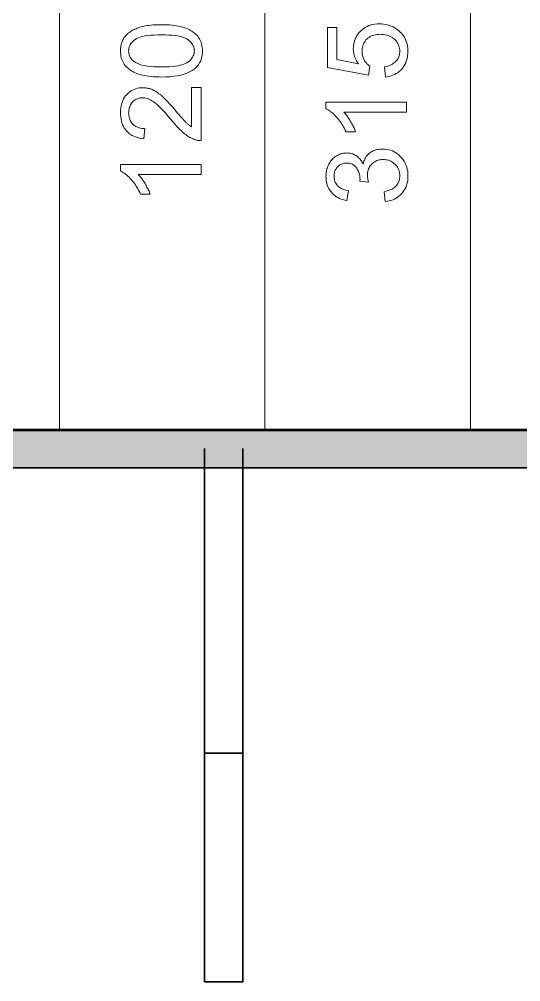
# Model space of a CAD drawing. Extents: x 23 to 417, y 3 to 294.
# Drawn here: x 217.45 to 223.7, y 3.35 to 15.36 of the extents above; entities that cross this region are included whole.
import ezdxf

# ---------------------------------------------------------------- set-up
doc = ezdxf.new("R2010")
doc.units = 0

msp = doc.modelspace()

# ---------------------------------------------------------------- linework, layer by layer
at = {"color": 7, "lineweight": 13}
for p, q in [((217.954, 10.222), (217.954, 50.222)), ((220.515, 10.222), (220.515, 50.222)), ((223.075, 10.222), (223.075, 50.222)), ((176.422, 10.222), (230.758, 10.222))]:
    msp.add_line(p, q, dxfattribs=at)
at = {"color": 7, "lineweight": 35}
for p, q in [((30.237, 10.238), (409.763, 10.238)), ((410.237, 9.762), (29.763, 9.762))]:
    msp.add_line(p, q, dxfattribs=at)
at = {"color": 7, "lineweight": 35, "ltscale": 0.16625}
for p, q in [((219.762, 3.35), (219.762, 10)), ((220.238, 10), (220.238, 3.35))]:
    msp.add_line(p, q, dxfattribs=at)
at = {"color": 7, "lineweight": 35, "ltscale": 0.095}
for p, q in [((219.762, 6.2), (219.762, 10)), ((220.238, 10), (220.238, 6.2))]:
    msp.add_line(p, q, dxfattribs=at)
at = {"color": 7, "lineweight": 35, "ltscale": 0.011875}
for p, q in [((220.238, 6.2), (219.762, 6.2)), ((220.238, 3.35), (219.762, 3.35))]:
    msp.add_line(p, q, dxfattribs=at)
at = {"color": 7, "lineweight": 13}
for points in [[(219.226, 14.635), (219.191, 14.636), (219.157, 14.637), (219.125, 14.638), (219.095, 14.641), (219.065, 14.644), (219.038, 14.648), (219.011, 14.653), (218.986, 14.658), (218.962, 14.665), (218.94, 14.672), (218.919, 14.679), (218.899, 14.688), (218.88, 14.697), (218.861, 14.707), (218.844, 14.717), (218.828, 14.728), (218.813, 14.74), (218.799, 14.753), (218.785, 14.766), (218.773, 14.78), (218.762, 14.795), (218.752, 14.81), (218.743, 14.827), (218.736, 14.844), (218.729, 14.861), (218.724, 14.88), (218.72, 14.899), (218.717, 14.919), (218.715, 14.94), (218.715, 14.961), (218.715, 14.977), (218.716, 14.993), (218.718, 15.008), (218.72, 15.022), (218.723, 15.037), (218.726, 15.051), (218.73, 15.064), (218.735, 15.077), (218.741, 15.09), (218.747, 15.102), (218.754, 15.114), (218.761, 15.126), (218.769, 15.137), (218.777, 15.148), (218.787, 15.158), (218.796, 15.168), (218.806, 15.177), (218.817, 15.186), (218.829, 15.195), (218.84, 15.203), (218.853, 15.21), (218.866, 15.218), (218.879, 15.225), (218.894, 15.232), (218.908, 15.238), (218.923, 15.244), (218.939, 15.25), (218.955, 15.255), (218.972, 15.26), (218.989, 15.265), (219.007, 15.269), (219.027, 15.273), (219.047, 15.276), (219.069, 15.279), (219.092, 15.282), (219.116, 15.284), (219.142, 15.285), (219.168, 15.286), (219.196, 15.287), (219.226, 15.287), (219.26, 15.287), (219.293, 15.286), (219.325, 15.284), (219.355, 15.281), (219.385, 15.278), (219.412, 15.274), (219.439, 15.27), (219.464, 15.264), (219.487, 15.258), (219.51, 15.251), (219.531, 15.244), (219.551, 15.235), (219.57, 15.226), (219.588, 15.216), (219.605, 15.206), (219.622, 15.195), (219.637, 15.183), (219.651, 15.17), (219.664, 15.157), (219.677, 15.143), (219.688, 15.128), (219.698, 15.113), (219.707, 15.096), (219.715, 15.079), (219.721, 15.062), (219.726, 15.043), (219.73, 15.024), (219.733, 15.004), (219.735, 14.983), (219.736, 14.961), (219.735, 14.933), (219.732, 14.906), (219.726, 14.88), (219.719, 14.855), (219.71, 14.832), (219.698, 14.81), (219.685, 14.789), (219.669, 14.77), (219.652, 14.751), (219.632, 14.734), (219.606, 14.715), (219.576, 14.698), (219.543, 14.684), (219.507, 14.671), (219.468, 14.66), (219.426, 14.651), (219.38, 14.644), (219.332, 14.639), (219.28, 14.636)], [(222.017, 14.635), (222.007, 14.764), (222.025, 14.767), (222.042, 14.771), (222.059, 14.776), (222.074, 14.782), (222.089, 14.788), (222.103, 14.795), (222.115, 14.803), (222.127, 14.811), (222.138, 14.821), (222.148, 14.831), (222.157, 14.841), (222.165, 14.852), (222.172, 14.864), (222.178, 14.876), (222.184, 14.888), (222.188, 14.901), (222.191, 14.914), (222.194, 14.928), (222.195, 14.942), (222.195, 14.956), (222.195, 14.974), (222.193, 14.991), (222.189, 15.007), (222.185, 15.023), (222.179, 15.038), (222.171, 15.053), (222.163, 15.067), (222.153, 15.081), (222.141, 15.094), (222.129, 15.106), (222.115, 15.118), (222.1, 15.129), (222.085, 15.138), (222.068, 15.146), (222.051, 15.153), (222.033, 15.158), (222.014, 15.162), (221.994, 15.165), (221.973, 15.167), (221.951, 15.168), (221.931, 15.167), (221.911, 15.166), (221.892, 15.163), (221.874, 15.158), (221.857, 15.153), (221.841, 15.147), (221.826, 15.139), (221.812, 15.13), (221.798, 15.12), (221.786, 15.109), (221.774, 15.097), (221.764, 15.084), (221.755, 15.07), (221.747, 15.056), (221.74, 15.041), (221.735, 15.025), (221.73, 15.008), (221.727, 14.991), (221.725, 14.973), (221.725, 14.954), (221.725, 14.943), (221.726, 14.931), (221.727, 14.92), (221.729, 14.909), (221.732, 14.898), (221.735, 14.887), (221.738, 14.877), (221.742, 14.867), (221.747, 14.857), (221.752, 14.847), (221.757, 14.838), (221.763, 14.829), (221.769, 14.82), (221.776, 14.812), (221.783, 14.805), (221.79, 14.797), (221.797, 14.79), (221.805, 14.784), (221.813, 14.778), (221.822, 14.772), (221.807, 14.657), (221.293, 14.754), (221.293, 15.251), (221.41, 15.251), (221.41, 14.852), (221.679, 14.798), (221.667, 14.816), (221.657, 14.835), (221.647, 14.853), (221.639, 14.872), (221.632, 14.89), (221.626, 14.909), (221.622, 14.929), (221.619, 14.948), (221.617, 14.967), (221.616, 14.987), (221.617, 15.013), (221.62, 15.038), (221.625, 15.062), (221.631, 15.085), (221.639, 15.108), (221.649, 15.13), (221.661, 15.15), (221.674, 15.17), (221.69, 15.19), (221.707, 15.208), (221.726, 15.225), (221.745, 15.241), (221.766, 15.254), (221.788, 15.266), (221.811, 15.276), (221.835, 15.284), (221.86, 15.29), (221.885, 15.295), (221.912, 15.297), (221.94, 15.298), (221.967, 15.297), (221.993, 15.295), (222.019, 15.291), (222.043, 15.286), (222.067, 15.278), (222.09, 15.27), (222.112, 15.259), (222.134, 15.248), (222.155, 15.234), (222.175, 15.219), (222.198, 15.199), (222.219, 15.178), (222.237, 15.155), (222.253, 15.131), (222.266, 15.105), (222.277, 15.078), (222.286, 15.05), (222.292, 15.02), (222.295, 14.989), (222.296, 14.956), (222.296, 14.93), (222.293, 14.904), (222.29, 14.879), (222.284, 14.855), (222.277, 14.833), (222.269, 14.811), (222.259, 14.79), (222.248, 14.77), (222.235, 14.751), (222.22, 14.734), (222.204, 14.717), (222.188, 14.702), (222.17, 14.689), (222.151, 14.677), (222.131, 14.666), (222.11, 14.657), (222.089, 14.649), (222.066, 14.643), (222.042, 14.638)], [(219.226, 14.761), (219.273, 14.762), (219.317, 14.764), (219.358, 14.767), (219.396, 14.771), (219.431, 14.776), (219.462, 14.782), (219.49, 14.79), (219.514, 14.798), (219.535, 14.808), (219.553, 14.819), (219.569, 14.831), (219.583, 14.843), (219.595, 14.856), (219.605, 14.869), (219.614, 14.883), (219.622, 14.898), (219.627, 14.913), (219.632, 14.928), (219.634, 14.945), (219.635, 14.961), (219.634, 14.978), (219.632, 14.994), (219.627, 15.01), (219.622, 15.025), (219.614, 15.039), (219.605, 15.053), (219.595, 15.066), (219.582, 15.079), (219.568, 15.092), (219.553, 15.103), (219.535, 15.114), (219.514, 15.124), (219.489, 15.133), (219.461, 15.14), (219.43, 15.147), (219.396, 15.152), (219.358, 15.156), (219.317, 15.159), (219.273, 15.16), (219.226, 15.161), (219.178, 15.16), (219.133, 15.159), (219.092, 15.156), (219.054, 15.152), (219.02, 15.147), (218.989, 15.14), (218.961, 15.133), (218.937, 15.124), (218.915, 15.114), (218.897, 15.103), (218.882, 15.092), (218.868, 15.079), (218.856, 15.066), (218.845, 15.053), (218.837, 15.039), (218.829, 15.024), (218.824, 15.009), (218.819, 14.993), (218.817, 14.977), (218.816, 14.96), (218.817, 14.943), (218.819, 14.927), (218.823, 14.912), (218.828, 14.898), (218.834, 14.884), (218.842, 14.871), (218.851, 14.858), (218.862, 14.846), (218.874, 14.835), (218.888, 14.825), (218.908, 14.813), (218.931, 14.802), (218.957, 14.792), (218.986, 14.784), (219.018, 14.777), (219.053, 14.771), (219.092, 14.767), (219.133, 14.764), (219.178, 14.762)], [(219.601, 14.503), (219.719, 14.503), (219.719, 13.843), (219.71, 13.842), (219.701, 13.843), (219.692, 13.843), (219.684, 13.844), (219.675, 13.845), (219.667, 13.847), (219.658, 13.849), (219.65, 13.851), (219.642, 13.854), (219.633, 13.857), (219.62, 13.862), (219.606, 13.868), (219.593, 13.875), (219.58, 13.882), (219.566, 13.89), (219.553, 13.898), (219.54, 13.907), (219.527, 13.917), (219.514, 13.927), (219.5, 13.938), (219.487, 13.949), (219.473, 13.962), (219.459, 13.975), (219.445, 13.99), (219.43, 14.006), (219.414, 14.022), (219.399, 14.04), (219.383, 14.058), (219.366, 14.078), (219.349, 14.098), (219.323, 14.13), (219.298, 14.159), (219.274, 14.187), (219.251, 14.212), (219.229, 14.235), (219.209, 14.256), (219.189, 14.275), (219.171, 14.291), (219.153, 14.306), (219.137, 14.319), (219.122, 14.33), (219.106, 14.339), (219.091, 14.348), (219.076, 14.355), (219.061, 14.362), (219.047, 14.367), (219.032, 14.371), (219.018, 14.374), (219.003, 14.375), (218.989, 14.376), (218.975, 14.375), (218.961, 14.374), (218.948, 14.371), (218.935, 14.368), (218.922, 14.363), (218.91, 14.357), (218.899, 14.35), (218.887, 14.343), (218.877, 14.334), (218.866, 14.324), (218.857, 14.313), (218.848, 14.302), (218.841, 14.29), (218.834, 14.277), (218.829, 14.264), (218.824, 14.25), (218.821, 14.235), (218.818, 14.22), (218.817, 14.204), (218.816, 14.188), (218.817, 14.17), (218.818, 14.154), (218.821, 14.138), (218.825, 14.122), (218.83, 14.108), (218.835, 14.094), (218.842, 14.081), (218.85, 14.068), (218.859, 14.057), (218.869, 14.046), (218.88, 14.036), (218.892, 14.027), (218.905, 14.019), (218.919, 14.012), (218.933, 14.006), (218.948, 14.001), (218.964, 13.997), (218.981, 13.994), (218.998, 13.993), (219.017, 13.992), (219.004, 13.866), (218.976, 13.869), (218.95, 13.874), (218.925, 13.88), (218.902, 13.888), (218.879, 13.897), (218.859, 13.907), (218.839, 13.919), (218.821, 13.932), (218.804, 13.947), (218.789, 13.963), (218.775, 13.981), (218.762, 13.999), (218.751, 14.019), (218.741, 14.04), (218.733, 14.062), (218.726, 14.086), (218.721, 14.11), (218.718, 14.136), (218.715, 14.162), (218.715, 14.19), (218.715, 14.219), (218.718, 14.246), (218.722, 14.271), (218.727, 14.296), (218.735, 14.319), (218.743, 14.342), (218.754, 14.362), (218.766, 14.382), (218.779, 14.401), (218.794, 14.418), (218.811, 14.434), (218.828, 14.448), (218.846, 14.461), (218.864, 14.472), (218.884, 14.481), (218.904, 14.489), (218.925, 14.495), (218.947, 14.499), (218.969, 14.501), (218.992, 14.502), (219.004, 14.502), (219.016, 14.501), (219.028, 14.5), (219.04, 14.498), (219.052, 14.496), (219.064, 14.493), (219.075, 14.49), (219.087, 14.486), (219.099, 14.482), (219.11, 14.478), (219.122, 14.472), (219.134, 14.466), (219.146, 14.46), (219.158, 14.453), (219.17, 14.445), (219.182, 14.436), (219.194, 14.427), (219.207, 14.418), (219.22, 14.407), (219.232, 14.396), (219.246, 14.384), (219.26, 14.37), (219.275, 14.355), (219.291, 14.338), (219.308, 14.32), (219.326, 14.301), (219.345, 14.279), (219.365, 14.257), (219.386, 14.232), (219.408, 14.207), (219.426, 14.185), (219.443, 14.166), (219.459, 14.148), (219.473, 14.131), (219.486, 14.116), (219.498, 14.103), (219.509, 14.091), (219.519, 14.081), (219.527, 14.072), (219.534, 14.065), (219.541, 14.059), (219.547, 14.053), (219.554, 14.047), (219.561, 14.042), (219.567, 14.036), (219.574, 14.031), (219.581, 14.026), (219.587, 14.022), (219.594, 14.017), (219.601, 14.013)], [(222.279, 14.321), (222.279, 14.198), (221.497, 14.198), (221.505, 14.189), (221.514, 14.179), (221.522, 14.169), (221.531, 14.158), (221.539, 14.147), (221.548, 14.135), (221.556, 14.122), (221.565, 14.109), (221.573, 14.096), (221.582, 14.082), (221.59, 14.067), (221.598, 14.053), (221.605, 14.04), (221.612, 14.026), (221.619, 14.013), (221.625, 14.001), (221.63, 13.988), (221.636, 13.976), (221.641, 13.964), (221.645, 13.952), (221.526, 13.952), (221.516, 13.973), (221.506, 13.992), (221.495, 14.012), (221.484, 14.031), (221.473, 14.049), (221.461, 14.067), (221.449, 14.084), (221.436, 14.101), (221.423, 14.117), (221.409, 14.132), (221.395, 14.147), (221.382, 14.161), (221.368, 14.175), (221.355, 14.187), (221.341, 14.198), (221.328, 14.209), (221.315, 14.218), (221.301, 14.227), (221.288, 14.235), (221.275, 14.242), (221.275, 14.321)], [(222.015, 13.082), (221.999, 13.205), (222.019, 13.209), (222.038, 13.214), (222.056, 13.22), (222.073, 13.226), (222.089, 13.233), (222.103, 13.241), (222.117, 13.249), (222.129, 13.258), (222.14, 13.267), (222.149, 13.277), (222.158, 13.287), (222.166, 13.298), (222.173, 13.309), (222.179, 13.321), (222.184, 13.333), (222.188, 13.346), (222.191, 13.359), (222.194, 13.372), (222.195, 13.386), (222.195, 13.4), (222.195, 13.418), (222.193, 13.434), (222.19, 13.45), (222.186, 13.465), (222.18, 13.48), (222.174, 13.495), (222.166, 13.509), (222.157, 13.522), (222.147, 13.535), (222.135, 13.547), (222.123, 13.558), (222.11, 13.568), (222.097, 13.577), (222.083, 13.585), (222.068, 13.592), (222.053, 13.597), (222.037, 13.601), (222.021, 13.604), (222.004, 13.606), (221.987, 13.606), (221.97, 13.606), (221.954, 13.604), (221.939, 13.602), (221.924, 13.598), (221.91, 13.593), (221.896, 13.587), (221.883, 13.579), (221.87, 13.571), (221.859, 13.562), (221.847, 13.551), (221.837, 13.54), (221.828, 13.528), (221.819, 13.515), (221.812, 13.502), (221.806, 13.488), (221.801, 13.474), (221.797, 13.459), (221.795, 13.444), (221.793, 13.427), (221.792, 13.411), (221.792, 13.404), (221.793, 13.396), (221.794, 13.388), (221.795, 13.38), (221.796, 13.372), (221.797, 13.363), (221.799, 13.354), (221.801, 13.344), (221.803, 13.334), (221.806, 13.324), (221.698, 13.338), (221.698, 13.34), (221.699, 13.342), (221.699, 13.345), (221.699, 13.347), (221.699, 13.349), (221.699, 13.351), (221.699, 13.353), (221.7, 13.354), (221.7, 13.356), (221.7, 13.358), (221.699, 13.373), (221.698, 13.388), (221.696, 13.403), (221.693, 13.418), (221.689, 13.432), (221.685, 13.446), (221.68, 13.46), (221.673, 13.473), (221.666, 13.486), (221.659, 13.499), (221.65, 13.511), (221.641, 13.521), (221.63, 13.531), (221.619, 13.539), (221.607, 13.546), (221.594, 13.551), (221.58, 13.556), (221.565, 13.559), (221.549, 13.561), (221.532, 13.561), (221.519, 13.561), (221.506, 13.56), (221.494, 13.557), (221.482, 13.554), (221.471, 13.55), (221.46, 13.545), (221.449, 13.539), (221.439, 13.532), (221.43, 13.524), (221.421, 13.516), (221.412, 13.506), (221.405, 13.496), (221.398, 13.486), (221.392, 13.475), (221.387, 13.463), (221.383, 13.451), (221.38, 13.439), (221.378, 13.426), (221.377, 13.412), (221.376, 13.398), (221.377, 13.384), (221.378, 13.37), (221.38, 13.357), (221.383, 13.344), (221.388, 13.332), (221.392, 13.32), (221.398, 13.309), (221.405, 13.298), (221.413, 13.288), (221.421, 13.278), (221.431, 13.269), (221.441, 13.261), (221.452, 13.253), (221.465, 13.246), (221.478, 13.239), (221.492, 13.233), (221.506, 13.228), (221.522, 13.224), (221.539, 13.22), (221.556, 13.217), (221.535, 13.094), (221.51, 13.099), (221.487, 13.106), (221.465, 13.113), (221.445, 13.121), (221.425, 13.131), (221.406, 13.142), (221.389, 13.154), (221.373, 13.167), (221.357, 13.181), (221.343, 13.197), (221.33, 13.213), (221.319, 13.23), (221.309, 13.248), (221.3, 13.267), (221.292, 13.286), (221.286, 13.306), (221.281, 13.327), (221.278, 13.349), (221.276, 13.372), (221.275, 13.395), (221.276, 13.411), (221.277, 13.427), (221.278, 13.443), (221.281, 13.458), (221.284, 13.474), (221.288, 13.489), (221.293, 13.503), (221.298, 13.518), (221.304, 13.532), (221.31, 13.546), (221.318, 13.559), (221.326, 13.572), (221.334, 13.584), (221.343, 13.596), (221.352, 13.607), (221.362, 13.617), (221.372, 13.626), (221.383, 13.635), (221.394, 13.644), (221.406, 13.651), (221.419, 13.658), (221.431, 13.664), (221.443, 13.67), (221.456, 13.675), (221.469, 13.679), (221.482, 13.682), (221.495, 13.684), (221.508, 13.686), (221.522, 13.687), (221.535, 13.688), (221.548, 13.687), (221.561, 13.686), (221.573, 13.685), (221.585, 13.682), (221.597, 13.679), (221.609, 13.675), (221.62, 13.671), (221.631, 13.665), (221.642, 13.659), (221.653, 13.653), (221.664, 13.646), (221.674, 13.638), (221.683, 13.629), (221.692, 13.62), (221.701, 13.61), (221.709, 13.599), (221.717, 13.588), (221.724, 13.576), (221.731, 13.563), (221.738, 13.55), (221.742, 13.567), (221.748, 13.584), (221.754, 13.6), (221.761, 13.614), (221.769, 13.629), (221.778, 13.642), (221.788, 13.655), (221.799, 13.666), (221.81, 13.677), (221.823, 13.688), (221.836, 13.697), (221.85, 13.705), (221.864, 13.713), (221.879, 13.719), (221.895, 13.725), (221.912, 13.729), (221.929, 13.732), (221.947, 13.735), (221.965, 13.736), (221.984, 13.737), (222.01, 13.736), (222.035, 13.733), (222.059, 13.728), (222.082, 13.722), (222.105, 13.713), (222.127, 13.702), (222.148, 13.69), (222.168, 13.676), (222.187, 13.659), (222.206, 13.641), (222.223, 13.622), (222.239, 13.601), (222.253, 13.579), (222.264, 13.557), (222.274, 13.533), (222.283, 13.509), (222.289, 13.483), (222.294, 13.456), (222.296, 13.428), (222.297, 13.4), (222.296, 13.374), (222.294, 13.349), (222.29, 13.325), (222.285, 13.302), (222.278, 13.279), (222.269, 13.258), (222.259, 13.237), (222.247, 13.218), (222.234, 13.199), (222.219, 13.181), (222.203, 13.165), (222.185, 13.149), (222.167, 13.136), (222.149, 13.124), (222.129, 13.113), (222.108, 13.104), (222.086, 13.096), (222.063, 13.09), (222.04, 13.085)], [(219.719, 13.544), (219.719, 13.421), (218.936, 13.421), (218.945, 13.412), (218.953, 13.402), (218.962, 13.392), (218.97, 13.381), (218.979, 13.37), (218.987, 13.358), (218.995, 13.345), (219.004, 13.332), (219.012, 13.319), (219.021, 13.305), (219.029, 13.29), (219.037, 13.276), (219.044, 13.263), (219.051, 13.249), (219.058, 13.236), (219.064, 13.224), (219.07, 13.211), (219.075, 13.199), (219.08, 13.187), (219.084, 13.175), (218.966, 13.175), (218.956, 13.196), (218.945, 13.216), (218.935, 13.235), (218.924, 13.254), (218.912, 13.272), (218.9, 13.29), (218.888, 13.307), (218.875, 13.324), (218.862, 13.34), (218.848, 13.355), (218.835, 13.37), (218.821, 13.385), (218.807, 13.398), (218.794, 13.41), (218.78, 13.421), (218.767, 13.432), (218.754, 13.441), (218.741, 13.45), (218.728, 13.458), (218.715, 13.465), (218.715, 13.544)]]:
    msp.add_lwpolyline(points, close=True, dxfattribs=at)
at = {"color": 7, "lineweight": 5}
msp.add_solid([(29.763, 9.762), (30.237, 10.238), (410.237, 9.762), (409.763, 10.238)], dxfattribs=at)

doc.saveas('drawing.dxf')
